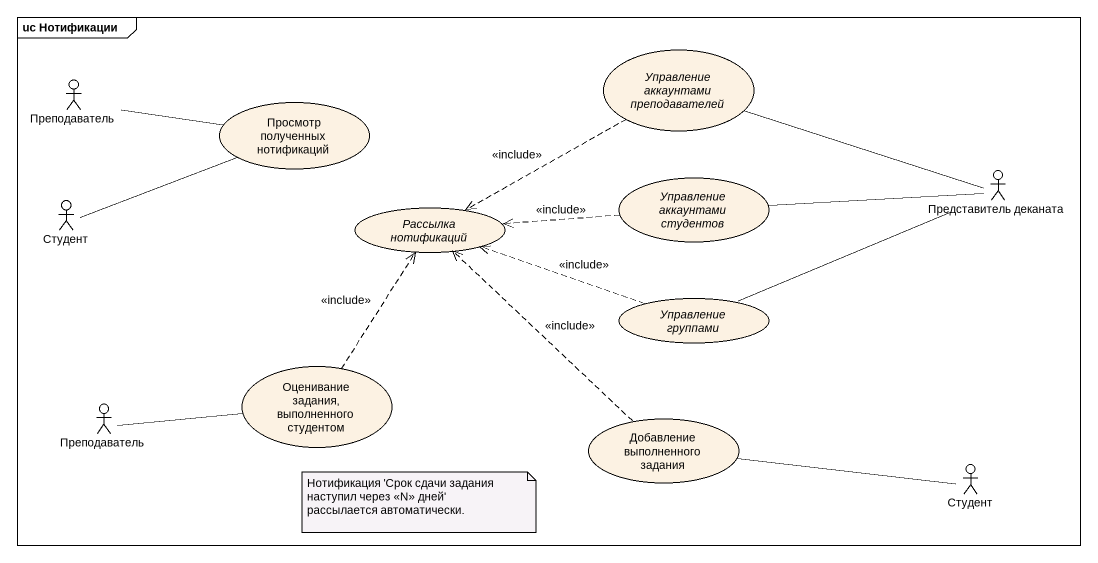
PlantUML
@startuml
mainframe uc Нотификации
usecase "Управление аккаунтами преподавателей" as Управление_аккаунтами
actor Преподаватель
usecase "Просмотр полученных нотификаций" as Просмотр_полученных
actor "Представитель деканата" as Представитель_деканата
actor Студент
usecase "Рассылка нотификаций" as Рассылка_нотификаций
usecase "Управление аккаунтами студентов" as Управление_аккаунтами_2
usecase "Управление группами" as Управление_группами
usecase "Оценивание задания, выполненного студентом" as Оценивание_задания
actor "Преподаватель" as Преподаватель_2
usecase "Добавление выполненного задания" as Добавление_выполненного
actor "Студент" as Студент_2
Управление_аккаунтами .left.> Рассылка_нотификаций : <<include>>
Преподаватель -right- Просмотр_полученных
Представитель_деканата -left- Управление_аккаунтами
Представитель_деканата -left- Управление_аккаунтами_2
Представитель_деканата -left- Управление_группами
Студент -right- Просмотр_полученных
Управление_аккаунтами_2 .left.> Рассылка_нотификаций : <<include>>
Управление_группами .left.> Рассылка_нотификаций : <<include>>
Оценивание_задания .up.> Рассылка_нотификаций : <<include>>
Преподаватель_2 -right- Оценивание_задания
Добавление_выполненного .up.> Рассылка_нотификаций : <<include>>
Студент_2 -left- Добавление_выполненного
note as N1
  Нотификация 'Срок сдачи задания наступил через <<N>> дней' рассылается автоматически.
end note
@enduml
